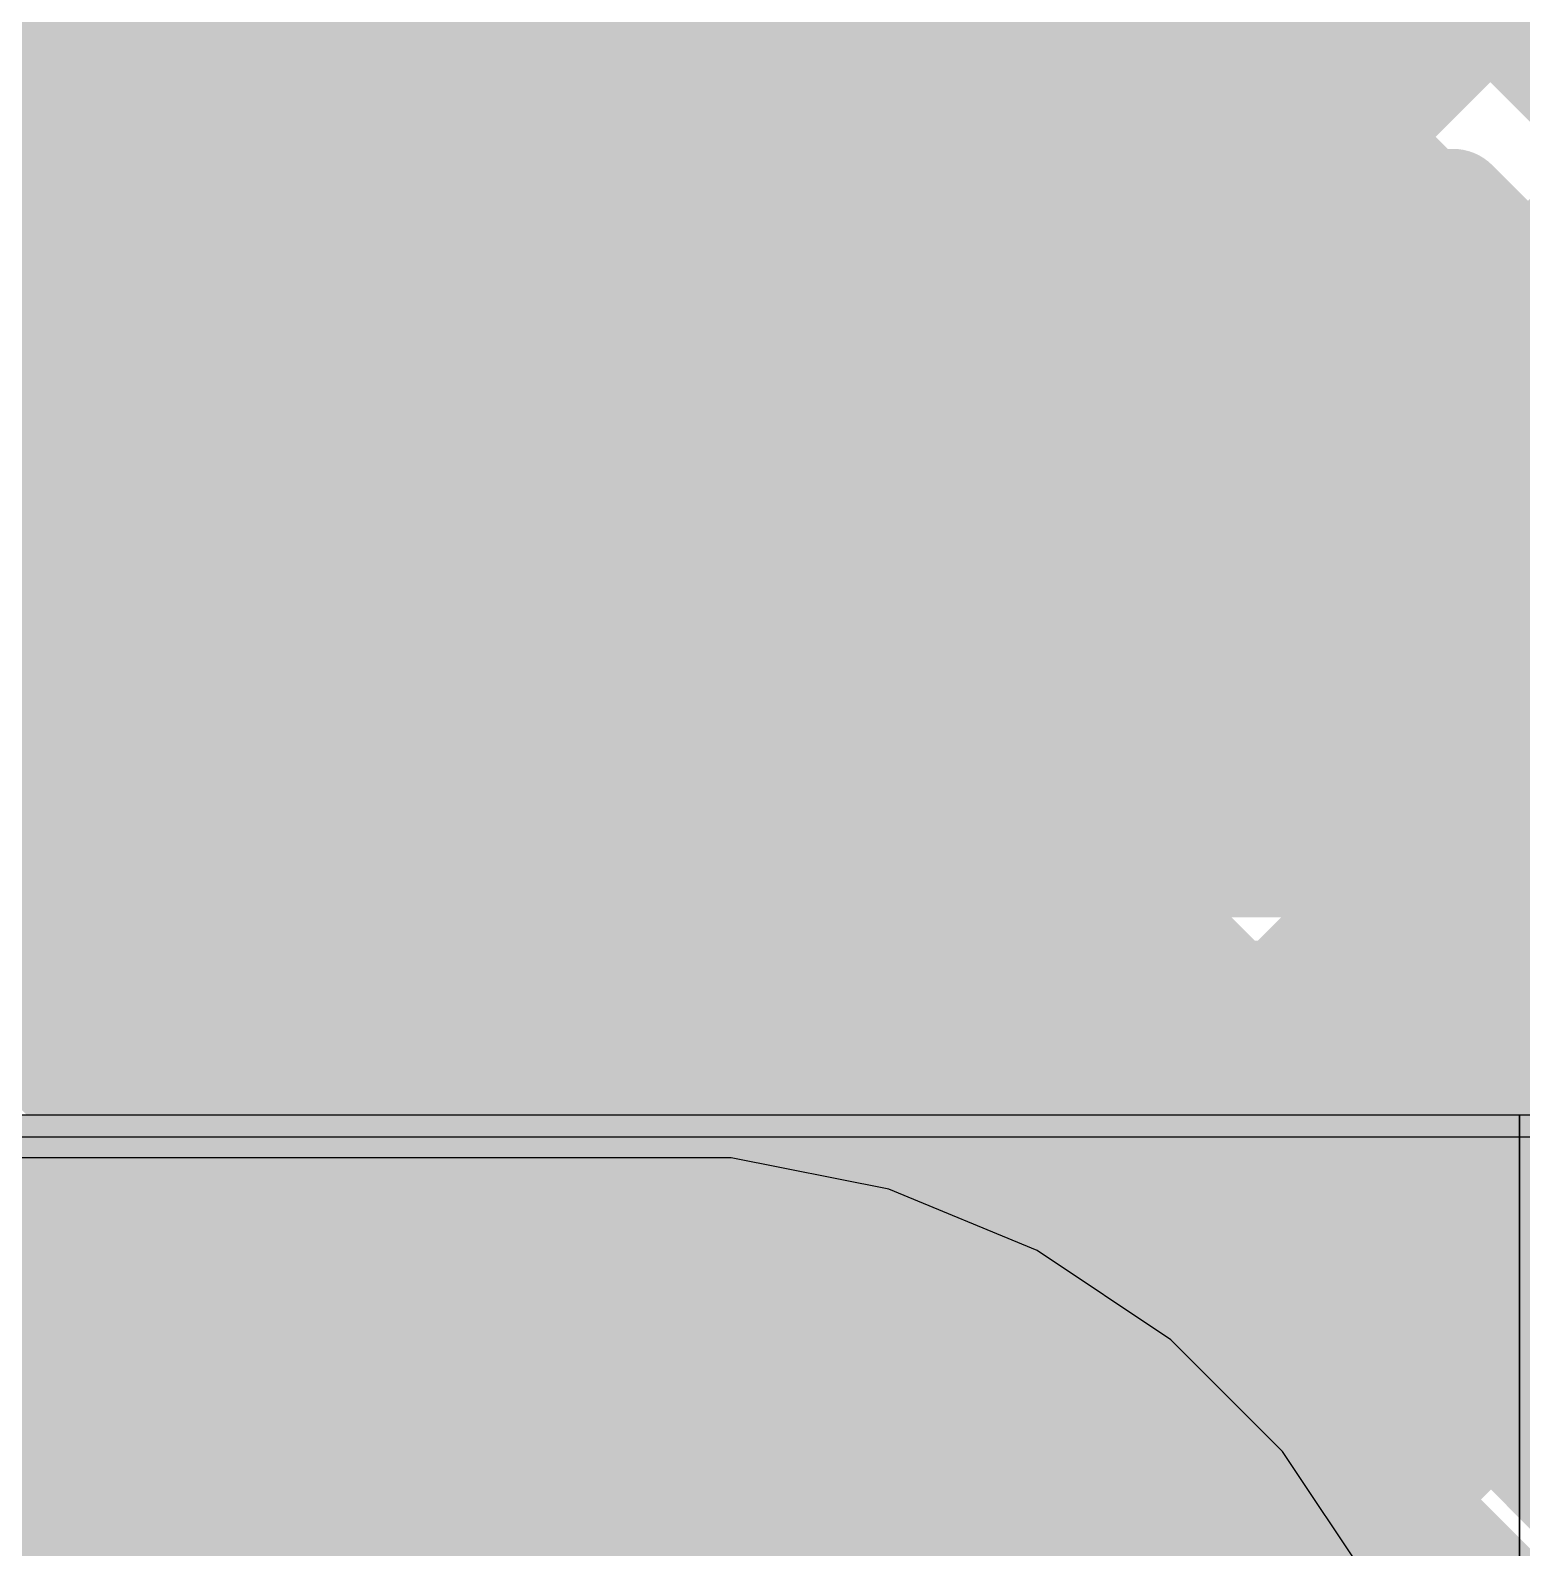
# Model space of a CAD drawing. Header units: millimetres. Extents: x 13 to 259, y -2 to 326.
# Drawn here: x 99.182 to 101.879, y 126.043 to 128.786 of the extents above; entities that cross this region are included whole.
import ezdxf

# ---------------------------------------------------------------- set-up
doc = ezdxf.new("R2010")
doc.units = ezdxf.units.MM
for name, color, linetype in [('BottomLayer', 5, 'Continuous'), ('BottomOverlay', 54, 'Continuous'), ('BottomSolder', 6, 'Continuous'), ('ConnectLayer', 7, 'Continuous'), ('DrillDrawing', 1, 'Continuous'), ('Mechanical14', 56, 'Continuous'), ('Mechanical15', 56, 'Continuous'), ('Mechanical34', 56, 'Continuous'), ('MidLayer1', 16, 'Continuous'), ('MidLayer2', 76, 'Continuous'), ('MidLayer3', 90, 'Continuous'), ('MidLayer4', 156, 'Continuous'), ('MidLayer5', 130, 'Continuous'), ('MidLayer6', 216, 'Continuous'), ('MultiLayer', 9, 'Continuous'), ('TopLayer', 1, 'Continuous'), ('TopPaste', 8, 'Continuous'), ('TopSolder', 216, 'Continuous')]:
    doc.layers.add(name, color=color, linetype=linetype)

# ---------------------------------------------------------------- blocks, each defined once
blk = doc.blocks.new('CP_16_26_B_58')
at = {"layer": 'BottomOverlay', "const_width": 0.254}
blk.add_lwpolyline([(-2.921, -2.3604982, -12.01835075220609), (-2.85945326, -2.3501858)], format="xyb", dxfattribs=at)
blk = doc.blocks.new('RESC1608X55N_72')
at = {"layer": 'Mechanical14', "const_width": 0.0999998}
for points in [[(1.39999974, 0.65000124), (-1.39999974, 0.65000124)], [(-1.39999974, 0.65000124), (-1.39999974, -0.65000124)], [(1.39999974, 0.65000124), (1.39999974, -0.65000124)], [(1.39999974, -0.65000124), (-1.39999974, -0.65000124)]]:
    blk.add_lwpolyline(points, dxfattribs=at)
at = {"layer": 'Mechanical14', "const_width": 0.0499999}
for points in [[(-1.42499842, 0.65000124, 1), (-1.37500106, 0.65000124, 1)], [(-1.42499842, 0.65000124, 1), (-1.37500106, 0.65000124, 1)], [(1.37500106, 0.65000124, 1), (1.42499842, 0.65000124, 1)], [(1.37500106, 0.65000124, 1), (1.42499842, 0.65000124, 1)], [(-1.42499842, -0.65000124, 1), (-1.37500106, -0.65000124, 1)], [(-1.42499842, -0.65000124, 1), (-1.37500106, -0.65000124, 1)], [(1.37500106, -0.65000124, 1), (1.42499842, -0.65000124, 1)], [(1.37500106, -0.65000124, 1), (1.42499842, -0.65000124, 1)]]:
    blk.add_lwpolyline(points, format="xyb", close=True, dxfattribs=at)
at = {"layer": 'Mechanical15', "const_width": 0.0499999}
for points in [[(-1.49999954, 0.75000104), (-1.49999954, -0.75000104)], [(1.49999954, 0.75000104), (-1.49999954, 0.75000104)], [(1.49999954, 0.75000104), (1.49999954, -0.75000104)], [(0, 0.2999994), (0, -0.2999994)], [(0.2999994, 0), (-0.2999994, 0)], [(1.49999954, -0.75000104), (-1.49999954, -0.75000104)]]:
    blk.add_lwpolyline(points, dxfattribs=at)
at = {"layer": 'Mechanical15', "const_width": 0.02499868}
for points in [[(-1.51249888, 0.75000104, 1), (-1.4875002, 0.75000104, 1)], [(-1.51249888, 0.75000104, 1), (-1.4875002, 0.75000104, 1)], [(1.4875002, 0.75000104, 1), (1.51249888, 0.75000104, 1)], [(1.4875002, 0.75000104, 1), (1.51249888, 0.75000104, 1)], [(-0.01249934, 0.2999994, 1), (0.01249934, 0.2999994, 1)], [(-0.31249874, 0, 1), (-0.28750006, 0, 1)], [(0.28750006, 0, 1), (0.31249874, 0, 1)], [(-0.01249934, -0.2999994, 1), (0.01249934, -0.2999994, 1)], [(-1.51249888, -0.75000104, 1), (-1.4875002, -0.75000104, 1)], [(-1.51249888, -0.75000104, 1), (-1.4875002, -0.75000104, 1)], [(1.4875002, -0.75000104, 1), (1.51249888, -0.75000104, 1)], [(1.4875002, -0.75000104, 1), (1.51249888, -0.75000104, 1)]]:
    blk.add_lwpolyline(points, format="xyb", close=True, dxfattribs=at)
at = {"layer": 'TopLayer'}
for points in [[(-1.25000004, -0.499999), (-0.35000184, -0.499999), (-1.25000004, 0.499999), (-0.35000184, 0.499999)], [(0.35000184, -0.499999), (1.25000004, -0.499999), (0.35000184, 0.499999), (1.25000004, 0.499999)]]:
    blk.add_solid(points, dxfattribs=at)
at = {"layer": 'TopPaste'}
for points in [[(-1.25000004, -0.499999), (-0.35000184, -0.499999), (-1.25000004, 0.499999), (-0.35000184, 0.499999)], [(0.35000184, -0.499999), (1.25000004, -0.499999), (0.35000184, 0.499999), (1.25000004, 0.499999)]]:
    blk.add_solid(points, dxfattribs=at)
at = {"layer": 'TopSolder'}
for points in [[(-1.35160004, -0.601599), (-0.24840184, -0.601599), (-1.35160004, 0.601599), (-0.24840184, 0.601599)], [(0.24840184, -0.601599), (1.35160004, -0.601599), (0.24840184, 0.601599), (1.35160004, 0.601599)]]:
    blk.add_solid(points, dxfattribs=at)
blk = doc.blocks.new('RESC1608X55N_73')
at = {"layer": 'Mechanical14', "const_width": 0.0999998}
for points in [[(1.39999974, 0.65000124), (-1.39999974, 0.65000124)], [(-1.39999974, 0.65000124), (-1.39999974, -0.65000124)], [(1.39999974, 0.65000124), (1.39999974, -0.65000124)], [(1.39999974, -0.65000124), (-1.39999974, -0.65000124)]]:
    blk.add_lwpolyline(points, dxfattribs=at)
at = {"layer": 'Mechanical14', "const_width": 0.0499999}
for points in [[(-1.42499842, 0.65000124, 1), (-1.37500106, 0.65000124, 1)], [(-1.42499842, 0.65000124, 1), (-1.37500106, 0.65000124, 1)], [(1.37500106, 0.65000124, 1), (1.42499842, 0.65000124, 1)], [(1.37500106, 0.65000124, 1), (1.42499842, 0.65000124, 1)], [(-1.42499842, -0.65000124, 1), (-1.37500106, -0.65000124, 1)], [(-1.42499842, -0.65000124, 1), (-1.37500106, -0.65000124, 1)], [(1.37500106, -0.65000124, 1), (1.42499842, -0.65000124, 1)], [(1.37500106, -0.65000124, 1), (1.42499842, -0.65000124, 1)]]:
    blk.add_lwpolyline(points, format="xyb", close=True, dxfattribs=at)
at = {"layer": 'Mechanical15', "const_width": 0.0499999}
for points in [[(-1.49999954, 0.75000104), (-1.49999954, -0.75000104)], [(1.49999954, 0.75000104), (-1.49999954, 0.75000104)], [(1.49999954, 0.75000104), (1.49999954, -0.75000104)], [(0, 0.2999994), (0, -0.2999994)], [(0.2999994, 0), (-0.2999994, 0)], [(1.49999954, -0.75000104), (-1.49999954, -0.75000104)]]:
    blk.add_lwpolyline(points, dxfattribs=at)
at = {"layer": 'Mechanical15', "const_width": 0.02499868}
for points in [[(-1.51249888, 0.75000104, 1), (-1.4875002, 0.75000104, 1)], [(-1.51249888, 0.75000104, 1), (-1.4875002, 0.75000104, 1)], [(1.4875002, 0.75000104, 1), (1.51249888, 0.75000104, 1)], [(1.4875002, 0.75000104, 1), (1.51249888, 0.75000104, 1)], [(-0.01249934, 0.2999994, 1), (0.01249934, 0.2999994, 1)], [(-0.31249874, 0, 1), (-0.28750006, 0, 1)], [(0.28750006, 0, 1), (0.31249874, 0, 1)], [(-0.01249934, -0.2999994, 1), (0.01249934, -0.2999994, 1)], [(-1.51249888, -0.75000104, 1), (-1.4875002, -0.75000104, 1)], [(-1.51249888, -0.75000104, 1), (-1.4875002, -0.75000104, 1)], [(1.4875002, -0.75000104, 1), (1.51249888, -0.75000104, 1)], [(1.4875002, -0.75000104, 1), (1.51249888, -0.75000104, 1)]]:
    blk.add_lwpolyline(points, format="xyb", close=True, dxfattribs=at)
at = {"layer": 'TopLayer'}
for points in [[(-1.25000004, -0.499999), (-0.35000184, -0.499999), (-1.25000004, 0.499999), (-0.35000184, 0.499999)], [(0.35000184, -0.499999), (1.25000004, -0.499999), (0.35000184, 0.499999), (1.25000004, 0.499999)]]:
    blk.add_solid(points, dxfattribs=at)
at = {"layer": 'TopPaste'}
for points in [[(-1.25000004, -0.499999), (-0.35000184, -0.499999), (-1.25000004, 0.499999), (-0.35000184, 0.499999)], [(0.35000184, -0.499999), (1.25000004, -0.499999), (0.35000184, 0.499999), (1.25000004, 0.499999)]]:
    blk.add_solid(points, dxfattribs=at)
at = {"layer": 'TopSolder'}
for points in [[(-1.35160004, -0.601599), (-0.24840184, -0.601599), (-1.35160004, 0.601599), (-0.24840184, 0.601599)], [(0.24840184, -0.601599), (1.35160004, -0.601599), (0.24840184, 0.601599), (1.35160004, 0.601599)]]:
    blk.add_solid(points, dxfattribs=at)
blk = doc.blocks.new('MTG240_400_179')
at = {"layer": 'BottomLayer', "const_width": 1.99999854}
blk.add_lwpolyline([(-8.00000178, 0, 1), (-6.000000699999999, 0, 1)], format="xyb", close=True, dxfattribs=at)
at = {"layer": 'BottomSolder', "const_width": 2.10159854}
blk.add_lwpolyline([(-8.050801779999999, 0, 1), (-5.9492007, 0, 1)], format="xyb", close=True, dxfattribs=at)
at = {"layer": 'MidLayer1', "const_width": 1.99999854}
blk.add_lwpolyline([(-8.00000178, 0, 1), (-6.000000699999999, 0, 1)], format="xyb", close=True, dxfattribs=at)
at = {"layer": 'MidLayer2', "const_width": 1.99999854}
blk.add_lwpolyline([(-8.00000178, 0, 1), (-6.000000699999999, 0, 1)], format="xyb", close=True, dxfattribs=at)
at = {"layer": 'MidLayer3', "const_width": 1.99999854}
blk.add_lwpolyline([(-8.00000178, 0, 1), (-6.000000699999999, 0, 1)], format="xyb", close=True, dxfattribs=at)
at = {"layer": 'MidLayer4', "const_width": 1.99999854}
blk.add_lwpolyline([(-8.00000178, 0, 1), (-6.000000699999999, 0, 1)], format="xyb", close=True, dxfattribs=at)
at = {"layer": 'MidLayer5', "const_width": 1.99999854}
blk.add_lwpolyline([(-8.00000178, 0, 1), (-6.000000699999999, 0, 1)], format="xyb", close=True, dxfattribs=at)
at = {"layer": 'MidLayer6', "const_width": 1.99999854}
blk.add_lwpolyline([(-8.00000178, 0, 1), (-6.000000699999999, 0, 1)], format="xyb", close=True, dxfattribs=at)
at = {"layer": 'MultiLayer', "const_width": 1.99999854}
blk.add_lwpolyline([(-8.00000178, 0, 1), (-6.000000699999999, 0, 1)], format="xyb", close=True, dxfattribs=at)
at = {"layer": 'TopLayer', "const_width": 1.99999854}
blk.add_lwpolyline([(-8.00000178, 0, 1), (-6.000000699999999, 0, 1)], format="xyb", close=True, dxfattribs=at)
at = {"layer": 'TopSolder', "const_width": 2.10159854}
blk.add_lwpolyline([(-8.050801779999999, 0, 1), (-5.9492007, 0, 1)], format="xyb", close=True, dxfattribs=at)

msp = doc.modelspace()

# ---------------------------------------------------------------- linework, layer by layer
at = {"layer": 'BottomLayer', "const_width": 0.2499995}
msp.add_lwpolyline([(100.37504944, 127.98151188, 1), (100.6250464, 127.98151188, 1)], format="xyb", close=True, dxfattribs=at)
at = {"layer": 'BottomSolder', "const_width": 0.3515995}
for points in [[(98.72424756, 127.98151188, 1), (99.07584451999999, 127.98151188, 1)], [(100.32424944, 127.98151188, 1), (100.6758464, 127.98151188, 1)], [(101.98593014, 126.32501024, 1), (102.3375271, 126.32501024, 1)]]:
    msp.add_lwpolyline(points, format="xyb", close=True, dxfattribs=at)
at = {"layer": 'ConnectLayer'}
for p, q in [((70.70004148, 126.82500162), (101.8750566, 126.82501432)), ((101.8750566, 126.82501432), (101.87504644, 76.80000895999999)), ((101.87504644, 125.87501114), (101.87504644, 126.82500924)), ((101.87504644, 126.82500924), (103.9000462, 126.82500924))]:
    msp.add_line(p, q, dxfattribs=at)
for points, const_width in [([(99.49004486, 129.35001308, 1), (98.31004722, 129.35001308, 1)], 0.3999992), ([(99.49004486, 129.35001308, 1), (98.31004722, 129.35001308, 1)], 0.3999992), ([(101.7222121, 128.97509638, 1), (101.9222117, 128.97509638, 1)], 0.1999996), ([(101.7086231, 128.96146674, 1), (101.9086227, 128.96146674, 1)], 0.1999996), ([(101.7390904, 128.96011292, 1), (101.93909, 128.96011292, 1)], 0.1999996), ([(99.21901924, 128.93460878, 1), (99.41901883999999, 128.93460878, 1)], 0.1999996), ([(99.21901924, 128.93460878, 1), (99.41901883999999, 128.93460878, 1)], 0.1999996), ([(99.98286836, 128.93280792, 1), (100.18286796, 128.93280792, 1)], 0.1999996), ([(99.98286836, 128.93280792, 1), (100.18286796, 128.93280792, 1)], 0.1999996), ([(99.98288868, 128.9327876, 1), (100.18288828, 128.9327876, 1)], 0.1999996), ([(99.98288868, 128.9327876, 1), (100.18288828, 128.9327876, 1)], 0.1999996), ([(98.9945188, 128.792986, 1), (99.19451839999999, 128.792986, 1)], 0.1999996), ([(98.9945188, 128.792986, 1), (99.19451839999999, 128.792986, 1)], 0.1999996), ([(100.2110391, 128.79110894, 1), (100.4110387, 128.79110894, 1)], 0.1999996), ([(100.2110518, 128.79110386, 1), (100.4110514, 128.79110386, 1)], 0.1999996), ([(100.2110518, 128.79110386, 1), (100.4110514, 128.79110386, 1)], 0.1999996), ([(99.49004486, 127.98151188, 1), (98.31004722, 127.98151188, 1)], 0.3999992), ([(99.49004486, 127.98151188, 1), (98.31004722, 127.98151188, 1)], 0.3999992), ([(101.09004674, 127.98151188, 1), (99.9100491, 127.98151188, 1)], 0.3999992), ([(101.09004674, 127.98151188, 1), (99.9100491, 127.98151188, 1)], 0.3999992), ([(101.09004674, 127.98151188, 1), (99.9100491, 127.98151188, 1)], 0.3999992), ([(100.43147554, 128.5706725, 1), (100.63147514, 128.5706725, 1)], 0.1999996), ([(100.43148316, 128.5706725, 1), (100.63148276, 128.5706725, 1)], 0.1999996), ([(100.43148316, 128.5706725, 1), (100.63148276, 128.5706725, 1)], 0.1999996), ([(100.4663599, 128.56777182, 1), (100.6663595, 128.56777182, 1)], 0.1999996), ([(100.4663599, 128.56777182, 1), (100.6663595, 128.56777182, 1)], 0.1999996), ([(100.466398, 128.56776928, 1), (100.6663976, 128.56776928, 1)], 0.1999996), ([(99.31661874, 128.2665583, 1), (99.51661834, 128.2665583, 1)], 0.1999996), ([(99.31661874, 128.2665583, 1), (99.51661834, 128.2665583, 1)], 0.1999996), ([(99.31663397999999, 128.2665329, 1), (99.51663357999999, 128.2665329, 1)], 0.1999996), ([(99.31663397999999, 128.2665329, 1), (99.51663357999999, 128.2665329, 1)], 0.1999996), ([(99.88475577999999, 128.26886462, 1), (100.08475538, 128.26886462, 1)], 0.1999996), ([(99.88475831999999, 128.2688697, 1), (100.08475792, 128.2688697, 1)], 0.1999996), ([(99.88475831999999, 128.2688697, 1), (100.08475792, 128.2688697, 1)], 0.1999996), ([(99.3328087, 128.2350115, 1), (99.53280829999999, 128.2350115, 1)], 0.1999996), ([(99.3328087, 128.2350115, 1), (99.53280829999999, 128.2350115, 1)], 0.1999996), ([(99.86728566, 128.2350115, 1), (100.06728526, 128.2350115, 1)], 0.1999996), ([(99.86728566, 128.2350115, 1), (100.06728526, 128.2350115, 1)], 0.1999996), ([(100.93281058, 128.2350115, 1), (101.13281018, 128.2350115, 1)], 0.1999996), ([(100.93281058, 128.2350115, 1), (101.13281018, 128.2350115, 1)], 0.1999996), ([(101.21779096, 128.2350115, 1), (101.41779056, 128.2350115, 1)], 0.1999996), ([(101.21779096, 128.2350115, 1), (101.41779056, 128.2350115, 1)], 0.1999996), ([(100.94781944, 128.20070372, 1), (101.14781904, 128.20070372, 1)], 0.1999996), ([(100.94781944, 128.20070372, 1), (101.14781904, 128.20070372, 1)], 0.1999996), ([(100.94783214, 128.20067578, 1), (101.14783174, 128.20067578, 1)], 0.1999996), ([(100.98920874, 128.01294692, 1), (101.18920834, 128.01294692, 1)], 0.1999996), ([(100.98920874, 128.01294692, 1), (101.18920834, 128.01294692, 1)], 0.1999996), ([(100.98920874, 128.01294692, 1), (101.18920834, 128.01294692, 1)], 0.1999996), ([(100.98920874, 128.0129393, 1), (101.18920834, 128.0129393, 1)], 0.1999996), ([(99.39004505999999, 127.98151188, 1), (99.59004466, 127.98151188, 1)], 0.1999996), ([(99.39004505999999, 127.98151188, 1), (99.59004466, 127.98151188, 1)], 0.1999996), ([(99.39004505999999, 127.98151188, 1), (99.59004466, 127.98151188, 1)], 0.1999996), ([(99.39004505999999, 127.98151188, 1), (99.59004466, 127.98151188, 1)], 0.1999996), ([(99.39004505999999, 127.98151188, 1), (99.59004466, 127.98151188, 1)], 0.1999996), ([(99.39004505999999, 127.98151188, 1), (99.59004466, 127.98151188, 1)], 0.1999996), ([(99.8100493, 127.98151188, 1), (100.0100489, 127.98151188, 1)], 0.1999996), ([(99.8100493, 127.98151188, 1), (100.0100489, 127.98151188, 1)], 0.1999996), ([(99.8100493, 127.98151188, 1), (100.0100489, 127.98151188, 1)], 0.1999996), ([(100.99004694, 127.98151188, 1), (101.19004654, 127.98151188, 1)], 0.1999996), ([(100.99004694, 127.98151188, 1), (101.19004654, 127.98151188, 1)], 0.1999996), ([(100.99004694, 127.98151188, 1), (101.19004654, 127.98151188, 1)], 0.1999996), ([(100.99004694, 127.98151188, 1), (101.19004654, 127.98151188, 1)], 0.1999996), ([(100.99004694, 127.98151188, 1), (101.19004654, 127.98151188, 1)], 0.1999996), ([(99.38666178, 127.91843098, 1), (99.58666138, 127.91843098, 1)], 0.1999996), ([(99.38666432, 127.91843606, 1), (99.58666391999999, 127.91843606, 1)], 0.1999996), ([(99.38666432, 127.91843606, 1), (99.58666391999999, 127.91843606, 1)], 0.1999996), ([(99.38666432, 127.91843606, 1), (99.58666391999999, 127.91843606, 1)], 0.1999996), ([(99.81378817999999, 127.9152001, 1), (100.01378778, 127.9152001, 1)], 0.1999996), ([(99.81378817999999, 127.9152001, 1), (100.01378778, 127.9152001, 1)], 0.1999996), ([(99.81378817999999, 127.9152001, 1), (100.01378778, 127.9152001, 1)], 0.1999996), ([(99.81379072, 127.915162, 1), (100.01379032, 127.915162, 1)], 0.1999996), ([(101.52422164, 127.92857828, 1), (101.72422124, 127.92857828, 1)], 0.1999996), ([(99.33835352, 127.74000868, 1), (99.53835312, 127.74000868, 1)], 0.1999996), ([(99.33835352, 127.74000868, 1), (99.53835312, 127.74000868, 1)], 0.1999996), ([(99.5650917, 127.74000868, 1), (99.7650913, 127.74000868, 1)], 0.1999996), ([(99.63859676, 127.74000868, 1), (99.83859636, 127.74000868, 1)], 0.1999996), ([(99.86174084, 127.74000868, 1), (100.06174044, 127.74000868, 1)], 0.1999996), ([(99.86174084, 127.74000868, 1), (100.06174044, 127.74000868, 1)], 0.1999996), ([(100.9383554, 127.74000868, 1), (101.138355, 127.74000868, 1)], 0.1999996), ([(100.9383554, 127.74000868, 1), (101.138355, 127.74000868, 1)], 0.1999996), ([(101.26214698, 127.74000868, 1), (101.46214658, 127.74000868, 1)], 0.1999996), ([(101.33565204, 127.74000868, 1), (101.53565164, 127.74000868, 1)], 0.1999996), ([(101.71279378, 127.74000868, 1), (101.91279338, 127.74000868, 1)], 0.1999996), ([(101.71279378, 127.74000868, 1), (101.91279338, 127.74000868, 1)], 0.1999996), ([(99.29179531999999, 127.65550288, 1), (99.49179492, 127.65550288, 1)], 0.1999996), ([(99.29179531999999, 127.65550288, 1), (99.49179492, 127.65550288, 1)], 0.1999996), ([(99.42296345999999, 127.52433474, 1), (99.62296306, 127.52433474, 1)], 0.1999996), ([(100.68740086, 127.46621954, 1), (100.88740046, 127.46621954, 1)], 0.1999996), ([(100.68740594, 127.46622208, 1), (100.88740554, 127.46622208, 1)], 0.1999996), ([(100.68740594, 127.46622208, 1), (100.88740554, 127.46622208, 1)], 0.1999996), ([(99.02180093999999, 127.4347718, 1), (99.22180054, 127.4347718, 1)], 0.1999996), ([(99.02180093999999, 127.4347718, 1), (99.22180054, 127.4347718, 1)], 0.1999996), ([(100.18085628, 127.43374056, 1), (100.38085588, 127.43374056, 1)], 0.1999996), ([(100.18085628, 127.43374056, 1), (100.38085588, 127.43374056, 1)], 0.1999996), ([(99.56515774, 127.38214046, 1), (99.76515733999999, 127.38214046, 1)], 0.1999996), ([(99.56515774, 127.38214046, 1), (99.76515733999999, 127.38214046, 1)], 0.1999996), ([(99.92295229999999, 127.38214046, 1), (100.1229519, 127.38214046, 1)], 0.1999996), ([(100.77147994, 127.38214046, 1), (100.97147954, 127.38214046, 1)], 0.1999996), ([(100.97782446, 127.38214046, 1), (101.17782406, 127.38214046, 1)], 0.1999996), ([(101.62000758, 127.38214046, 1), (101.82000718, 127.38214046, 1)], 0.1999996), ([(101.8263521, 127.38214046, 1), (102.0263517, 127.38214046, 1)], 0.1999996), ([(99.93828627999999, 127.19117056, 1), (100.13828588, 127.19117056, 1)], 0.1999996), ([(99.93828627999999, 127.19117056, 1), (100.13828588, 127.19117056, 1)], 0.1999996), ([(99.28898353999999, 127.1675892, 1), (99.48898314, 127.1675892, 1)], 0.1999996), ([(99.28898353999999, 127.1675892, 1), (99.48898314, 127.1675892, 1)], 0.1999996), ([(99.04110748, 127.1425194, 1), (99.24110707999999, 127.1425194, 1)], 0.1999996), ([(100.14333286, 127.16176752, 1), (100.34333246, 127.16176752, 1)], 0.1999996), ([(100.14333286, 127.16176752, 1), (100.34333246, 127.16176752, 1)], 0.1999996), ([(98.99621044, 127.09762236, 1), (99.19621004, 127.09762236, 1)], 0.1999996), ([(98.99621044, 127.09762236, 1), (99.19621004, 127.09762236, 1)], 0.1999996), ([(100.61687522, 127.02123186, 1), (100.81687482, 127.02123186, 1)], 0.1999996), ([(100.61687522, 127.02123186, 1), (100.81687482, 127.02123186, 1)], 0.1999996), ([(99.34148533999999, 126.84214154, 1), (99.54148493999999, 126.84214154, 1)], 0.1999996), ([(99.34148533999999, 126.84214154, 1), (99.54148493999999, 126.84214154, 1)], 0.1999996), ([(99.58925726, 126.84214154, 1), (99.78925686, 126.84214154, 1)], 0.1999996), ([(99.6144312, 126.84214154, 1), (99.81443079999998, 126.84214154, 1)], 0.1999996), ([(100.4377849, 126.84214154, 1), (100.6377845, 126.84214154, 1)], 0.1999996), ([(100.46295884, 126.84214154, 1), (100.66295844, 126.84214154, 1)], 0.1999996), ([(100.9373013, 126.86001044, 1), (101.1373009, 126.86001044, 1)], 0.1999996), ([(100.9373013, 126.86001044, 1), (101.1373009, 126.86001044, 1)], 0.1999996), ([(101.28631254, 126.84214154, 1), (101.48631214, 126.84214154, 1)], 0.1999996), ([(101.29361758, 126.86001044, 1), (101.49361718, 126.86001044, 1)], 0.1999996), ([(101.30418144, 126.86001044, 1), (101.50418104, 126.86001044, 1)], 0.1999996), ([(101.31148648, 126.84214154, 1), (101.51148608, 126.84214154, 1)], 0.1999996), ([(101.74279118, 126.86001044, 1), (101.94279078, 126.86001044, 1)], 0.1999996), ([(101.76679672, 126.8360049, 1), (101.96679632, 126.8360049, 1)], 0.1999996), ([(101.1559318, 126.7117608, 1), (101.3559314, 126.7117608, 1)], 0.1999996), ([(101.1559318, 126.7117608, 1), (101.3559314, 126.7117608, 1)], 0.1999996), ([(101.1559318, 126.7117608, 1), (101.3559314, 126.7117608, 1)], 0.1999996), ([(101.54459244, 126.60903558, 1), (101.74459204, 126.60903558, 1)], 0.1999996), ([(101.54459244, 126.60903558, 1), (101.74459204, 126.60903558, 1)], 0.1999996), ([(101.54459244, 126.60903558, 1), (101.74459204, 126.60903558, 1)], 0.1999996), ([(101.47875056, 126.4157492, 1), (101.67875016, 126.4157492, 1)], 0.1999996), ([(101.47875056, 126.4157492, 1), (101.67875016, 126.4157492, 1)], 0.1999996), ([(101.47875056, 126.4157492, 1), (101.67875016, 126.4157492, 1)], 0.1999996), ([(101.47875056, 126.4157492, 1), (101.67875016, 126.4157492, 1)], 0.1999996), ([(101.47875056, 126.4157492, 1), (101.67875016, 126.4157492, 1)], 0.1999996), ([(101.47875056, 126.4157492, 1), (101.67875016, 126.4157492, 1)], 0.1999996)]:
    msp.add_lwpolyline(points, format="xyb", close=True, dxfattribs=dict(at, const_width=const_width))
at = {"layer": 'ConnectLayer', "const_width": 0.3999992}
for points in [[(101.09004674, 129.35001308, -2.182459789526093), (100.4131596, 129.93357808)], [(101.09004674, 129.35001308, -2.182459789526093), (100.4131596, 129.93357808)], [(101.08645518, 129.28501194, -1.313217173097011), (100.02990916, 129.70647668)], [(102.31303388, 129.18430094, -0.5637694446112056), (101.31123756, 129.30962962)], [(98.57403704, 128.47326096, -0.5981481361103954), (99.49004486, 127.98151188)], [(99.4328085, 128.2350115, -0.1114878955809182), (99.49004486, 127.98151188)], [(99.96174063999999, 127.74000868, -0.2199040930381958), (99.96728546, 128.2350115)], [(101.03281038, 128.2350115, -0.1114878955809182), (101.09004674, 127.98151188)], [(99.49004486, 127.98151188, -0.1474116945284012), (99.39179512, 127.65550288)], [(99.49004486, 127.98151188, -0.1058218019518646), (99.43835331999999, 127.74000868)], [(101.09004674, 127.98151188, -0.1058218019518646), (101.0383552, 127.74000868)], [(97.91437364, 126.28952644, -0.4633517663799087), (101.57875036, 126.4157492)], [(97.91437364, 126.28952644, -0.4633517663799087), (101.57875036, 126.4157492)], [(101.57875036, 126.4157492, -0.925628975725368), (102.75172744, 126.32501024)], [(101.57875036, 126.4157492, -0.925628975725368), (102.75172744, 126.32501024)], [(101.0373011, 126.86001044, -0.07325624882027866), (101.57875036, 126.4157492)], [(101.57875036, 126.4157492, -0.2270138206217713), (101.86679652, 126.8360049)], [(102.75172744, 126.32501024, -0.4955899097708117), (102.00455342, 125.75633218)], [(102.75172744, 126.32501024, -0.4955899097708117), (102.00455342, 125.75633218)], [(102.67272328, 126.03007814, -0.3416838799541468), (102.00455342, 125.75633218)]]:
    msp.add_lwpolyline(points, format="xyb", dxfattribs=at)
for points in [[(101.04781924, 128.20070372), (102.71266986, 129.86555434)], [(101.04781924, 128.20070372), (102.71266986, 129.86555434)], [(101.8222119, 128.97509638), (102.71266986, 129.86555434)], [(100.5663597, 128.56777182), (101.83366222, 129.83507434)], [(100.5663597, 128.56777182), (101.83366222, 129.83507434)], [(101.01108068, 129.78813006), (108.31120832, 122.48800242)], [(101.01108068, 129.78813006), (104.6552898, 126.14392348)], [(101.01108068, 129.78813006), (108.31120832, 122.48800242)], [(98.87243878, 128.57086554), (100.01897954, 129.7174063)], [(98.62086194, 129.63275826), (99.98475558, 128.26886462)], [(100.5663978, 128.56776928), (101.30693226, 129.30830374)], [(96.64484861999999, 129.06319628), (103.06004534, 122.64799956)], [(100.96450216, 128.98617332), (102.80066308, 127.1500124)], [(100.96450724, 128.98617586), (107.91121166, 122.03947144)], [(100.96450724, 128.98617586), (104.23102598, 125.71965966)], [(101.81117306, 128.98613776), (107.66176842, 123.1355424)], [(101.04783194, 128.20067578), (101.8086229, 128.96146674)], [(101.8390902, 128.96011292), (103.64919072, 127.1500124)], [(99.31901904, 128.93460878), (99.98475812, 128.2688697)], [(99.31901904, 128.93460878), (99.98475812, 128.2688697)], [(99.41661853999999, 128.2665583), (100.08286816, 128.93280792)], [(99.41661853999999, 128.2665583), (100.08286816, 128.93280792)], [(99.41663378, 128.2665329), (100.08288848, 128.9327876)], [(99.41663378, 128.2665329), (100.08288848, 128.9327876)], [(98.87239559999999, 128.570863), (99.09451859999999, 128.792986)], [(98.87239559999999, 128.570863), (99.09451859999999, 128.792986)], [(100.3110389, 128.79110894), (100.53147534, 128.5706725)], [(100.3110516, 128.79110386), (100.53148296, 128.5706725)], [(100.3110516, 128.79110386), (100.53148296, 128.5706725)], [(100.71687502, 127.02123186), (102.44505038, 128.74940722)], [(100.71687502, 127.02123186), (102.44505038, 128.74940722)], [(101.07782426, 127.38214046), (102.44506816, 128.74938436)], [(96.15947494, 128.70004232), (102.95189722, 121.90762004)], [(101.2559316, 126.7117608), (103.1228824, 128.5787116)], [(101.2559316, 126.7117608), (103.1228824, 128.5787116)], [(101.9263519, 127.38214046), (103.12295098, 128.57873954)], [(99.4328085, 128.2350115), (99.96728546, 128.2350115)], [(101.03281038, 128.2350115), (101.31779076, 128.2350115)], [(101.31779076, 128.2350115), (101.81279358, 127.74000868)], [(101.08920854, 128.01294692), (102.1877179, 126.91443756)], [(101.08920854, 128.01294692), (102.1877179, 126.91443756)], [(101.08920854, 128.01294692), (101.36214678, 127.74000868)], [(101.08920854, 128.0129393), (101.72000738, 127.38214046)], [(99.09621023999999, 127.09762236), (99.91378798, 127.9152001)], [(99.09621023999999, 127.09762236), (99.91378798, 127.9152001)], [(99.48666157999999, 127.91843098), (100.0229521, 127.38214046)], [(99.48666411999999, 127.91843606), (100.24333266, 127.16176752)], [(99.48666411999999, 127.91843606), (100.24333266, 127.16176752)], [(99.48666411999999, 127.91843606), (99.66509149999999, 127.74000868)], [(99.52296326, 127.52433474), (99.91379051999999, 127.915162)], [(99.73859655999999, 127.74000868), (99.91378798, 127.9152001)], [(101.43565184, 127.74000868), (101.62422144, 127.92857828)], [(99.43835331999999, 127.74000868), (99.96174063999999, 127.74000868)], [(101.0383552, 127.74000868), (101.81279358, 127.74000868)], [(99.39179512, 127.65550288), (99.66515754, 127.38214046)], [(100.78740066, 127.46621954), (100.87147974, 127.38214046)], [(100.78740574, 127.46622208), (101.64459224, 126.60903558)], [(100.78740574, 127.46622208), (101.64459224, 126.60903558)], [(99.12180074, 127.4347718), (99.38898334, 127.1675892)], [(99.12180074, 127.4347718), (99.38898334, 127.1675892)], [(100.03828608, 127.19117056), (100.28085608, 127.43374056)], [(100.03828608, 127.19117056), (100.28085608, 127.43374056)], [(98.89206028, 127.3915664), (99.44148514, 126.84214154)], [(99.66515754, 127.38214046), (102.27504056, 127.38214046)], [(94.20935184, 122.21076396), (99.14110728, 127.1425194)], [(94.89616783999999, 122.04905232), (99.68925705999999, 126.84214154)], [(95.48031958, 121.78467642), (100.5377847, 126.84214154)], [(95.98198482, 121.43781402), (101.38631234, 126.84214154)], [(96.40898168, 121.01628324), (102.23483998, 126.84214154)], [(99.44148514, 126.84214154), (102.27504056, 126.84214154)], [(99.714431, 126.84214154), (103.06004534, 123.4965272)], [(100.56295864, 126.84214154), (103.06004534, 124.34505484)], [(101.0373011, 126.86001044), (101.84279098, 126.86001044)], [(101.2559316, 126.7117608), (101.40418124, 126.86001044)], [(101.39361738, 126.86001044), (101.64459224, 126.60903558)], [(101.41148628, 126.84214154), (103.06004534, 125.19358248)]]:
    msp.add_lwpolyline(points, dxfattribs=at)
at = {"layer": 'DrillDrawing', "const_width": 0.0508}
for points in [[(100.37304792, 128.10851188), (100.37304792, 128.23551188)], [(100.37304792, 128.23551188), (100.62704792, 128.23551188)], [(100.62704792, 128.10851188), (100.62704792, 128.23551188)], [(100.24604792, 127.85451188), (100.24604792, 128.10851188)], [(100.24604792, 128.10851188), (100.37304792, 128.10851188)], [(100.62704792, 128.10851188), (100.75404792, 128.10851188)], [(100.75404792, 127.85451188), (100.75404792, 128.10851188)], [(100.24604792, 127.85451188), (100.37304792, 127.85451188)], [(100.37304792, 127.72751188), (100.37304792, 127.85451188)], [(100.62704792, 127.85451188), (100.75404792, 127.85451188)], [(100.62704792, 127.72751188), (100.62704792, 127.85451188)], [(100.37304792, 127.72751188), (100.62704792, 127.72751188)]]:
    msp.add_lwpolyline(points, dxfattribs=at)
at = {"layer": 'DrillDrawing', "const_width": 0.0254}
for points in [[(100.36034792, 128.23551188, 1), (100.38574792, 128.23551188, 1)], [(100.36034792, 128.23551188, 1), (100.38574792, 128.23551188, 1)], [(100.61434792, 128.23551188, 1), (100.63974792, 128.23551188, 1)], [(100.61434792, 128.23551188, 1), (100.63974792, 128.23551188, 1)], [(100.23334792, 128.10851188, 1), (100.25874792, 128.10851188, 1)], [(100.23334792, 128.10851188, 1), (100.25874792, 128.10851188, 1)], [(100.36034792, 128.10851188, 1), (100.38574792, 128.10851188, 1)], [(100.36034792, 128.10851188, 1), (100.38574792, 128.10851188, 1)], [(100.61434792, 128.10851188, 1), (100.63974792, 128.10851188, 1)], [(100.61434792, 128.10851188, 1), (100.63974792, 128.10851188, 1)], [(100.74134792, 128.10851188, 1), (100.76674792, 128.10851188, 1)], [(100.74134792, 128.10851188, 1), (100.76674792, 128.10851188, 1)], [(100.23334792, 127.85451188, 1), (100.25874792, 127.85451188, 1)], [(100.23334792, 127.85451188, 1), (100.25874792, 127.85451188, 1)], [(100.36034792, 127.85451188, 1), (100.38574792, 127.85451188, 1)], [(100.36034792, 127.85451188, 1), (100.38574792, 127.85451188, 1)], [(100.61434792, 127.85451188, 1), (100.63974792, 127.85451188, 1)], [(100.61434792, 127.85451188, 1), (100.63974792, 127.85451188, 1)], [(100.74134792, 127.85451188, 1), (100.76674792, 127.85451188, 1)], [(100.74134792, 127.85451188, 1), (100.76674792, 127.85451188, 1)], [(100.36034792, 127.72751188, 1), (100.38574792, 127.72751188, 1)], [(100.36034792, 127.72751188, 1), (100.38574792, 127.72751188, 1)], [(100.61434792, 127.72751188, 1), (100.63974792, 127.72751188, 1)], [(100.61434792, 127.72751188, 1), (100.63974792, 127.72751188, 1)]]:
    msp.add_lwpolyline(points, format="xyb", close=True, dxfattribs=at)
at = {"layer": 'Mechanical34'}
for points, const_width in [([(101.85410922, 124.83364416, 1), (97.82502914, 124.83364416, 1)], 0.0999998), ([(99.82518008, 126.7926852, 1), (99.87517743999999, 126.7926852, 1)], 0.0499999), ([(99.82518008, 126.7926852, 1), (99.87517743999999, 126.7926852, 1)], 0.0499999), ([(100.07002846, 126.77500934, 1), (100.12002582, 126.77500934, 1)], 0.0499999), ([(99.78250553999999, 126.75001066, 1), (99.8325029, 126.75001066, 1)], 0.0499999), ([(99.78250553999999, 126.75001066, 1), (99.8325029, 126.75001066, 1)], 0.0499999), ([(100.07002846, 126.75001066, 1), (100.12002582, 126.75001066, 1)], 0.0499999), ([(100.99955924, 124.80001202, 1), (98.59955895999998, 124.80001202, 1)], 0.0999998)]:
    msp.add_lwpolyline(points, format="xyb", close=True, dxfattribs=dict(at, const_width=const_width))
at = {"layer": 'Mechanical34', "const_width": 0.0999998}
for points in [[(99.80750421999998, 126.75001066, -0.4142135623730951), (99.85017875999999, 126.7926852)], [(100.09502714, 126.75001066, -0.4142135623730951), (101.76661384, 125.07842396)]]:
    msp.add_lwpolyline(points, format="xyb", dxfattribs=at)
for points in [[(99.85017875999999, 126.7926852), (124.7550464, 126.7926852)], [(71.4500476, 126.77500934), (100.09502714, 126.77500934)], [(99.80750421999998, 124.80001202), (99.80750421999998, 126.75001066)]]:
    msp.add_lwpolyline(points, dxfattribs=at)
at = {"layer": 'MidLayer1', "const_width": 0.2499995}
msp.add_lwpolyline([(100.37504944, 127.98151188, 1), (100.6250464, 127.98151188, 1)], format="xyb", close=True, dxfattribs=at)
at = {"layer": 'MidLayer2', "const_width": 0.1999996}
for points in [[(98.90004603999999, 128.65001194), (99.87504536, 129.62501126)], [(100.50004792, 127.98151188), (100.50004792, 129.35001308)], [(98.6200466, 127.3800094), (104.8142176, 127.3800094)], [(97.53504749999999, 127.04001008), (100.75376598, 127.04001008)], [(100.75376598, 127.04001008), (104.4337637, 123.36001236)]]:
    msp.add_lwpolyline(points, dxfattribs=at)
at = {"layer": 'MidLayer2'}
for points, const_width in [([(100.37504944, 127.98151188, 1), (100.6250464, 127.98151188, 1)], 0.2499995), ([(100.45004802, 127.98151188, 1), (100.55004782, 127.98151188, 1)], 0.0999998), ([(100.70376608, 127.04001008, 1), (100.80376588, 127.04001008, 1)], 0.0999998), ([(100.70376608, 127.04001008, 1), (100.80376588, 127.04001008, 1)], 0.0999998)]:
    msp.add_lwpolyline(points, format="xyb", close=True, dxfattribs=dict(at, const_width=const_width))
at = {"layer": 'MidLayer3', "const_width": 0.1999996}
for points in [[(96.04300831999998, 128.67501062), (101.50004592, 128.67501062)], [(101.50004592, 128.67501062), (107.35064128, 122.82441526)], [(96.75301452, 127.30000956), (102.02504614, 127.30000956)]]:
    msp.add_lwpolyline(points, dxfattribs=at)
at = {"layer": 'MidLayer3'}
for points, const_width in [([(101.45004602, 128.67501062, 1), (101.55004582, 128.67501062, 1)], 0.0999998), ([(101.45004602, 128.67501062, 1), (101.55004582, 128.67501062, 1)], 0.0999998), ([(100.37504944, 127.98151188, 1), (100.6250464, 127.98151188, 1)], 0.2499995)]:
    msp.add_lwpolyline(points, format="xyb", close=True, dxfattribs=dict(at, const_width=const_width))
at = {"layer": 'MidLayer4', "const_width": 0.1999996}
for points in [[(100.867083, 129.8400121), (103.64708506, 127.06001004)], [(96.77462992, 128.4715109), (101.75475458, 128.4715109)], [(101.75475458, 128.4715109), (104.39125426, 125.83501122)], [(79.81504483999998, 127.04001008), (102.70542578, 127.04001008)]]:
    msp.add_lwpolyline(points, dxfattribs=at)
at = {"layer": 'MidLayer4'}
for points, const_width in [([(101.70475468, 128.4715109, 1), (101.80475448, 128.4715109, 1)], 0.0999998), ([(101.70475468, 128.4715109, 1), (101.80475448, 128.4715109, 1)], 0.0999998), ([(100.37504944, 127.98151188, 1), (100.6250464, 127.98151188, 1)], 0.2499995)]:
    msp.add_lwpolyline(points, format="xyb", close=True, dxfattribs=dict(at, const_width=const_width))
at = {"layer": 'MidLayer5', "const_width": 0.2499995}
msp.add_lwpolyline([(100.37504944, 127.98151188, 1), (100.6250464, 127.98151188, 1)], format="xyb", close=True, dxfattribs=at)
at = {"layer": 'MidLayer6', "const_width": 0.2499995}
msp.add_lwpolyline([(100.37504944, 127.98151188, 1), (100.6250464, 127.98151188, 1)], format="xyb", close=True, dxfattribs=at)
at = {"layer": 'MultiLayer', "const_width": 0.2499995}
msp.add_lwpolyline([(100.37504944, 127.98151188, 1), (100.6250464, 127.98151188, 1)], format="xyb", close=True, dxfattribs=at)
at = {"layer": 'TopLayer'}
for p, q in [((124.58418568, 126.78496106), (94.17741133999999, 126.78497376)), ((100.30447808, 126.74759766), (70.70084666, 126.7476002)), ((100.30446538, 126.7475748), (100.30447808, 126.74759766)), ((100.44966956, 126.74758496), (100.30446538, 126.7475748)), ((100.734495, 126.69094042), (100.44966956, 126.74758496)), ((101.00279774, 126.57981034), (100.734495, 126.69094042)), ((101.2442603, 126.41846954), (101.00279774, 126.57981034)), ((101.34692964, 126.31579512), (101.2442603, 126.41846954)), ((101.34691694, 126.31578496), (101.34692964, 126.31579512)), ((101.44622078, 126.21648874), (101.34691694, 126.31578496)), ((101.60226822, 125.98296368), (101.44622078, 126.21648874))]:
    msp.add_line(p, q, dxfattribs=at)
at = {"layer": 'TopLayer', "const_width": 0.2499995}
msp.add_lwpolyline([(100.37504944, 127.98151188, 1), (100.6250464, 127.98151188, 1)], format="xyb", close=True, dxfattribs=at)
at = {"layer": 'TopSolder', "const_width": 0.3515995}
for points in [[(98.72424756, 127.98151188, 1), (99.07584451999999, 127.98151188, 1)], [(100.32424944, 127.98151188, 1), (100.6758464, 127.98151188, 1)], [(101.98593014, 126.32501024, 1), (102.3375271, 126.32501024, 1)]]:
    msp.add_lwpolyline(points, format="xyb", close=True, dxfattribs=at)

# ---------------------------------------------------------------- block references
for name, p, rotation in [('CP_16_26_B_58', (104.99544406, 130.09961026), 360), ('RESC1608X55N_73', (99.70004698, 129.35001308), 180), ('RESC1608X55N_72', (99.70004698, 127.98151188), 180)]:
    msp.add_blockref(name, p, dxfattribs=dict(rotation=rotation))
msp.add_blockref('MTG240_400_179', (106.80004548, 124.80000948))

doc.saveas('drawing.dxf')
